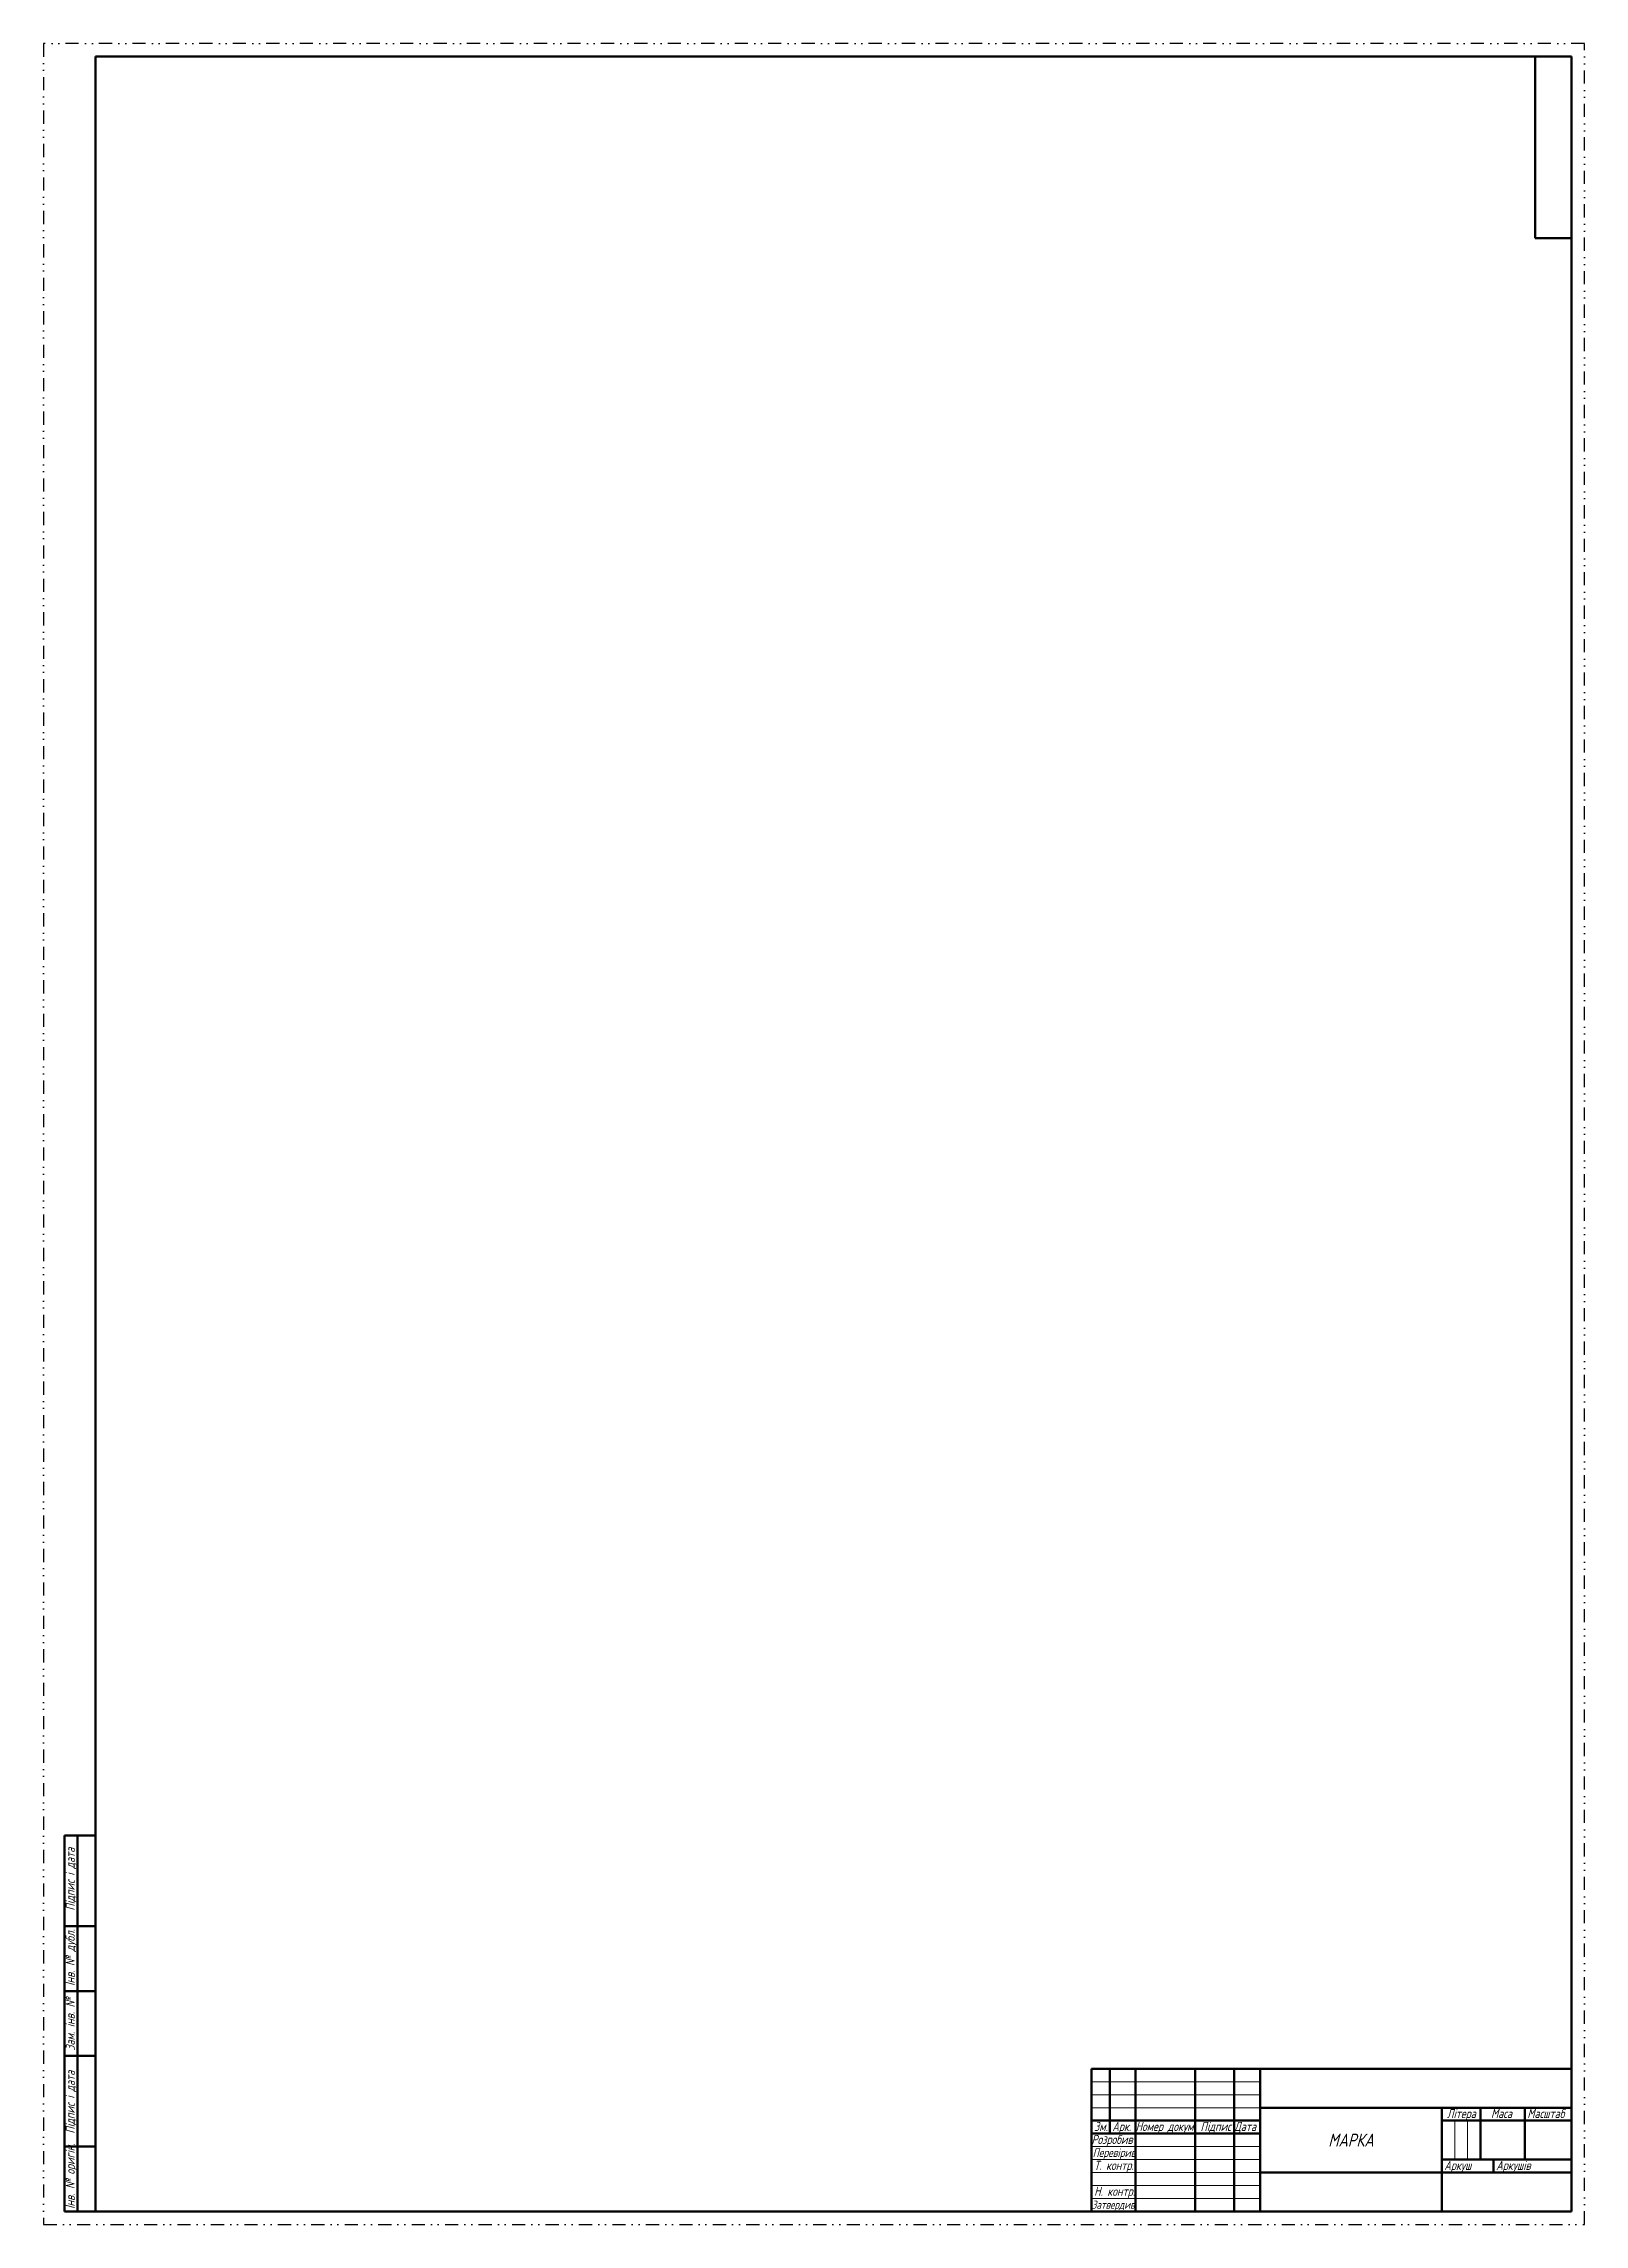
# Model space of a CAD drawing. Header units: millimetres. Extents: x 0 to 594, y 0 to 841.
import ezdxf

# ---------------------------------------------------------------- set-up
doc = ezdxf.new("R2010")
doc.units = ezdxf.units.MM
doc.header["$LTSCALE"] = 0.2
doc.linetypes.add('линия_сгибаX2', pattern=[63.5, 25.4, -12.7, 0, -12.7, 0, -12.7])
doc.layers.get('0').update_dxf_attribs({"lineweight": 50})
doc.layers.add('Формат чертежа', color=7, linetype='Continuous', lineweight=50)
doc.styles.add('основная надпись', font='isocpeur.ttf', dxfattribs={"width": 0.8, "oblique": 15, "height": 3.5})

msp = doc.modelspace()

# ---------------------------------------------------------------- linework, layer by layer
at = {"layer": 'Формат чертежа', "linetype": 'линия_сгибаX2', "lineweight": -3}
for p, q in [((594, 841), (0, 841)), ((0, 841), (0, 0)), ((594, 0), (594, 841)), ((0, 0), (594, 0))]:
    msp.add_line(p, q, dxfattribs=at)
at = {"layer": 'Формат чертежа'}
for p, q in [((589, 836), (20, 836)), ((20, 836), (20, 150)), ((575, 766), (575, 836)), ((575, 836), (589, 836)), ((589, 836), (589, 766)), ((589, 60), (589, 836)), ((575, 766), (589, 766)), ((8, 115), (8, 150)), ((8, 150), (20, 150)), ((13, 5), (13, 150)), ((20, 5), (20, 150)), ((8, 90), (8, 115)), ((8, 115), (20, 115)), ((8, 65), (8, 90)), ((8, 90), (20, 90)), ((8, 30), (8, 65)), ((8, 65), (20, 65)), ((589, 60), (404, 60)), ((404, 5), (404, 60)), ((411, 35), (411, 60)), ((421, 5), (421, 60)), ((444, 5), (444, 60)), ((459, 5), (459, 60)), ((469, 5), (469, 60)), ((589, 5), (589, 60)), ((469, 45), (589, 45)), ((539, 5), (539, 45)), ((554, 25), (554, 45)), ((571, 25), (571, 45)), ((404, 40), (469, 40)), ((404, 35), (469, 35)), ((539, 40), (589, 40)), ((8, 5), (8, 30)), ((8, 30), (20, 30)), ((469, 20), (589, 20)), ((539, 25), (589, 25)), ((559, 20), (559, 25)), ((13, 5), (8, 5)), ((20, 5), (13, 5)), ((20, 5), (404, 5)), ((404, 5), (589, 5))]:
    msp.add_line(p, q, dxfattribs=at)
at = {"layer": 'Формат чертежа', "lineweight": 20}
for p, q in [((404, 55), (469, 55)), ((404, 50), (469, 50)), ((404, 45), (469, 45)), ((544, 25), (544, 40)), ((549, 25), (549, 40)), ((404, 30), (469, 30)), ((404, 25), (469, 25)), ((404, 20), (469, 20)), ((404, 15), (469, 15)), ((404, 10), (469, 10))]:
    msp.add_line(p, q, dxfattribs=at)

# ---------------------------------------------------------------- texts
at = {"insert": (504, 32.5), "char_height": 5, "width": 70, "attachment_point": 5, "style": 'основная надпись'}
msp.add_mtext('МАРКА', dxfattribs=at)
at = {"layer": 'Формат чертежа', "style": 'основная надпись', "oblique": 15, "width": 0.8}
for s, p in [('Пiдпис i дата', (12, 121)), ('Iнв. № дубл.', (12, 92)), ('Зам. iнв. №', (12, 67)), ('Пiдпис i дата', (12, 35)), ('Iнв. № оригін.', (12, 6))]:
    msp.add_text(s, height=3.5, rotation=90, dxfattribs=at).set_placement(p)
for s, height, p in [('Лiтера', 3.5, (541, 41)), ('Маса', 3.5, (558, 41)), ('Масштаб', 3.5, (572, 41)), ('Розробив', 3.5, (404, 31)), ('Зм.', 3.5, (405, 36)), ('Арк.', 3.5, (412, 36)), ('Номер докум.', 3.5, (421, 36)), ('Пiдпис', 3.5, (446, 36)), ('Дата', 3.5, (459, 36)), ('Перевiрив', 3.325, (404.45, 26)), ('Т. контр.', 3.5, (405, 21)), ('Аркуш', 3.5, (540, 21)), ('Аркушiв', 3.5, (560, 21)), ('Затвердив', 3.15, (404.1, 6)), ('Н. контр.', 3.5, (405, 11))]:
    msp.add_text(s, height=height, dxfattribs=at).set_placement(p)

doc.saveas('drawing.dxf')
